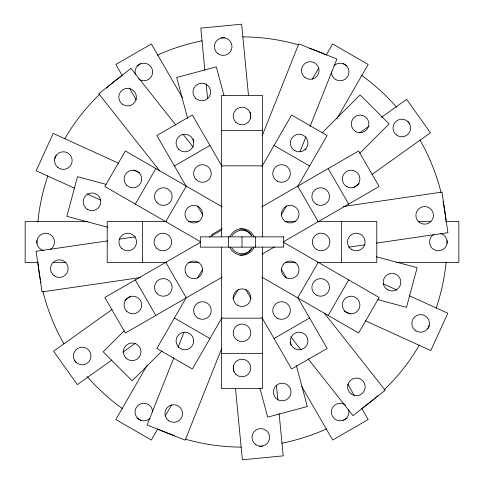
<?xml version="1.0" encoding="UTF-8"?>
<svg xmlns="http://www.w3.org/2000/svg" width="484" height="484" viewBox="0 0 484 484"><rect width="100%" height="100%" fill="white"/><g stroke="black" fill="none" stroke-linecap="round" stroke-linejoin="round"><path stroke-width="0.73" d="M173.919 357.603L147.106 424.994L185.221 440.162L221.811 348.208M178.112 347.076L183.974 332.339M262.189 135.792L298.779 43.838L336.894 59.006L310.081 126.397M300.026 151.661L305.888 136.924M135.314 204.091L155.83 168.565M165.764 221.672L186.279 186.146M147.172 365.22L115.821 419.525L151.347 440.041L157.772 428.915M186.497 297.109L156.84 348.474L192.372 368.983L222.029 317.619M197.442 278.149L202.729 269.001M261.971 166.381L291.628 115.017L327.16 135.526L297.503 186.891M312.253 79.291L318.678 68.171M326.228 55.085L332.653 43.959L368.179 64.475L336.828 118.78M165.322 415.829L171.747 404.709M232.967 298.664L238.255 289.511M281.271 214.999L286.558 205.851M297.721 297.854L318.236 262.328M328.17 315.435L348.686 279.909M124.013 330.983L103.183 351.814L132.186 380.817L162.098 350.906M305.083 149.907L306.154 148.842M322.175 132.816L360.102 94.894L389.106 123.898L359.733 153.277M111.998 309.536L53.561 351.215L77.386 384.617L111.828 360.048M124.908 300.322L130.444 296.377M359.872 132.731L369.098 126.149M381.398 117.376L406.614 99.383L430.439 132.785L372.002 174.464M122.9 352.146L135.199 343.374M353.556 187.623L359.092 183.678M174.422 165.976L209.953 145.466M222.15 228.527L211.811 234.492L212.561 235.787M200.388 242.339L104.865 297.491L125.374 333.016L222.204 277.114M209.536 237.057L221.944 229.894M261.796 206.886L358.626 150.984L379.135 186.509L283.612 241.661M262.056 254.106L274.464 246.943M274.047 338.534L309.578 318.024M107.841 240.844L36.076 251.311L41.999 291.906L140.675 277.507M119.058 239.205L135.502 236.809M343.325 206.493L442.001 192.094L447.924 232.689L376.159 243.156M348.498 247.191L364.942 244.795M221.49 130.656L262.51 130.656M221.49 165.818L262.51 165.818M87.876 221.49L25.168 221.49L25.168 262.51L38.012 262.51M166.526 221.49L107.212 221.49L107.212 262.51L166.526 262.51M188.415 221.49L198.978 221.49M285.022 221.49L295.585 221.49M317.474 221.49L376.788 221.49L376.788 262.51L317.474 262.51M418.037 221.49L430.881 221.49M445.988 221.49L458.832 221.49L458.832 262.51L396.124 262.51M53.119 262.51L65.963 262.51M188.415 262.51L198.978 262.51M285.022 262.51L295.585 262.51M221.49 318.182L262.51 318.182M221.49 353.344L262.51 353.344M105.978 184.319L77.488 176.684L66.871 216.312L107.775 227.268M376.225 256.732L417.129 267.688L406.512 307.316L378.022 299.681M118.507 163.181L53.198 133.415L36.185 170.743L74.687 188.288M133.632 170.072L139.822 172.891M383.189 283.805L396.94 290.067M409.313 295.712L447.815 313.257L430.802 350.585L365.493 320.819M87.059 193.933L100.811 200.194M344.178 311.109L350.368 313.928M274.047 145.466L309.578 165.976M222.204 206.886L125.374 150.984L104.865 186.509L200.388 241.661M283.612 242.339L379.135 297.491L358.626 333.016L261.796 277.114M174.422 318.024L209.953 338.534M175.922 125.235L130.97 68.323L98.778 93.745L159.647 170.822M182.946 134.129L193.249 147.172M324.353 313.178L385.222 390.255L353.03 415.677L308.078 358.765M290.751 336.828L301.054 349.871M328.17 168.565L348.686 204.091M297.721 186.146L318.236 221.672M182.323 97.617L151.347 43.959L115.821 64.475L122.24 75.595M222.029 166.381L192.372 115.017L156.84 135.526L186.497 186.891M281.271 269.001L286.558 278.149M297.503 297.109L327.16 348.474L291.628 368.983L261.971 317.619M347.778 384.193L354.578 395.972M361.76 408.405L368.179 419.525L332.653 440.041L301.677 386.383M129.422 88.028L136.222 99.807M197.442 205.851L202.729 214.999M245.745 289.511L251.033 298.664M165.764 262.328L186.279 297.854M135.314 279.909L155.83 315.435M223.941 95.36L216.312 66.871L176.684 77.488L187.647 118.392M290.091 342.236L290.878 345.159M296.353 365.608L307.316 406.512L267.688 417.129L260.059 388.64M193.122 138.841L193.909 141.764M248.516 95.644L241.637 24.2L200.799 28.133L204.853 70.247M250.107 112.185L250.688 118.205M276.394 385.179L277.84 400.22M279.147 413.753L283.201 455.868L242.363 459.8L235.484 388.356M206.16 83.78L207.606 98.821M233.312 365.795L233.893 371.815M341.625 221.49L341.625 262.51M262.51 236.718L262.51 95.493L221.49 95.493L221.49 236.718M262.51 247.282L262.51 388.507L221.49 388.507L221.49 247.282M255.528 236.87L255.528 247.13M242 236.87L242 247.13M228.472 236.87L228.472 247.13M142.375 221.49L142.375 262.51M254.046 247.366A13.183 13.183 0 0 1 229.954 247.366M229.954 236.634A13.183 13.183 0 0 1 254.046 236.634M447.107 240.566A205.113 205.113 0 0 1 447.107 243.434M446.133 262.013A205.113 205.113 0 0 1 436.169 308.102M429.381 325.423A205.113 205.113 0 0 1 427.892 328.684M419.271 345.177A205.113 205.113 0 0 1 383.969 390.043M377.641 395.858A205.113 205.113 0 0 1 376.564 396.801M375.481 397.733A205.113 205.113 0 0 1 362.564 407.939M347.028 418.182A205.113 205.113 0 0 1 343.313 420.342M326.73 428.794A205.113 205.113 0 0 1 281.839 443.205M262.727 446.06A205.113 205.113 0 0 1 259.164 446.393M241.286 447.113A205.113 205.113 0 0 1 185.463 439.163M174.549 435.703A205.113 205.113 0 0 1 158.577 429.381M140.687 420.342A205.113 205.113 0 0 1 136.972 418.182M122.597 408.774A205.113 205.113 0 0 1 87.199 376.564M76.061 362.564A205.113 205.113 0 0 1 74.397 360.235M64.009 343.936A205.113 205.113 0 0 1 42.979 291.622M40.934 282.541A205.113 205.113 0 0 1 40.656 281.137M40.39 279.728A205.113 205.113 0 0 1 38.091 264.149M38.012 263.441A205.113 205.113 0 0 1 37.867 262.013M36.893 243.434A205.113 205.113 0 0 1 36.893 240.566M37.867 221.987A205.113 205.113 0 0 1 47.831 175.898M54.619 158.577A205.113 205.113 0 0 1 56.108 155.316M64.729 138.823A205.113 205.113 0 0 1 100.031 93.957M106.359 88.142A205.113 205.113 0 0 1 107.436 87.199M108.519 86.267A205.113 205.113 0 0 1 121.436 76.061M136.972 65.818A205.113 205.113 0 0 1 140.687 63.658M157.27 55.206A205.113 205.113 0 0 1 202.161 40.795M221.273 37.94A205.113 205.113 0 0 1 224.836 37.607M242.714 36.887A205.113 205.113 0 0 1 298.537 44.837M309.451 48.297A205.113 205.113 0 0 1 325.423 54.619M343.313 63.658A205.113 205.113 0 0 1 347.028 65.818M361.403 75.226A205.113 205.113 0 0 1 396.801 107.436M407.939 121.436A205.113 205.113 0 0 1 409.603 123.765M419.991 140.064A205.113 205.113 0 0 1 441.021 192.378M443.066 201.459A205.113 205.113 0 0 1 443.344 202.863M443.61 204.272A205.113 205.113 0 0 1 445.909 219.851M445.988 220.559A205.113 205.113 0 0 1 446.133 221.987M333.942 65.763A8.791 8.791 0 0 1 347.772 67.585A8.791 8.791 0 0 1 342.436 80.471A8.791 8.791 0 0 1 331.371 71.983M150.058 418.236A8.791 8.791 0 0 1 136.228 416.415A8.791 8.791 0 0 1 141.564 403.529A8.791 8.791 0 0 1 152.629 412.017M348.649 409.742A8.791 8.791 0 0 1 339.78 420.802A8.791 8.791 0 0 1 331.903 409.01A8.791 8.791 0 0 1 345.509 405.048M135.351 74.258A8.791 8.791 0 0 1 144.22 63.198A8.791 8.791 0 0 1 152.097 74.99A8.791 8.791 0 0 1 138.491 78.953M252.152 247.862A11.719 11.719 0 0 1 231.848 247.862M231.848 236.138A11.719 11.719 0 0 1 252.152 236.138M43.403 250.488A8.791 8.791 0 0 1 38.067 237.608A8.791 8.791 0 0 1 51.897 235.787A8.791 8.791 0 0 1 50.076 249.611M440.597 233.512A8.791 8.791 0 0 1 445.933 246.392A8.791 8.791 0 0 1 432.103 248.213A8.791 8.791 0 0 1 433.924 234.389M251.25 248.594A13.183 13.183 0 0 1 239.834 255.183M239.834 228.817A13.183 13.183 0 0 1 251.25 235.406M283.691 236.87L200.309 236.87L200.309 247.13L283.691 247.13L283.691 236.87M346.719 312.61A8.791 8.791 0 0 0 359.908 304.999A8.791 8.791 0 0 0 346.719 297.388A8.791 8.791 0 0 0 346.719 312.61M126.669 185.215A8.791 8.791 0 0 0 141.376 181.276A8.791 8.791 0 0 0 130.607 170.513A8.791 8.791 0 0 0 126.669 185.215M294.744 150.645A8.791 8.791 0 0 0 307.927 143.034A8.791 8.791 0 0 0 294.744 135.423A8.791 8.791 0 0 0 294.744 150.645M178.644 347.179A8.791 8.791 0 0 0 193.352 343.241A8.791 8.791 0 0 0 182.589 332.478A8.791 8.791 0 0 0 178.644 347.179M235.787 122.216A8.791 8.791 0 0 0 250.488 118.278A8.791 8.791 0 0 0 239.725 107.515A8.791 8.791 0 0 0 235.787 122.216M235.787 374.211A8.791 8.791 0 0 0 250.488 370.272A8.791 8.791 0 0 0 239.725 359.509A8.791 8.791 0 0 0 235.787 374.211M157.118 293.631A8.791 8.791 0 0 0 171.826 289.692A8.791 8.791 0 0 0 161.057 278.929A8.791 8.791 0 0 0 157.118 293.631M316.27 204.194A8.791 8.791 0 0 0 329.459 196.583A8.791 8.791 0 0 0 316.27 188.972A8.791 8.791 0 0 0 316.27 204.194M54.081 275.698A8.791 8.791 0 0 0 68.062 269.673A8.791 8.791 0 0 0 55.854 260.573A8.791 8.791 0 0 0 54.081 275.698M419.416 222.398A8.791 8.791 0 0 0 433.398 216.378A8.791 8.791 0 0 0 421.189 207.279A8.791 8.791 0 0 0 419.416 222.398M346.719 186.612A8.791 8.791 0 0 0 359.908 179.001A8.791 8.791 0 0 0 346.719 171.39A8.791 8.791 0 0 0 346.719 186.612M126.669 311.212A8.791 8.791 0 0 0 141.376 307.273A8.791 8.791 0 0 0 130.607 296.51A8.791 8.791 0 0 0 126.669 311.212M294.744 348.577A8.791 8.791 0 0 0 307.927 340.966A8.791 8.791 0 0 0 294.744 333.355A8.791 8.791 0 0 0 294.744 348.577M178.644 149.247A8.791 8.791 0 0 0 193.352 145.309A8.791 8.791 0 0 0 182.589 134.54A8.791 8.791 0 0 0 178.644 149.247M355.704 131.515A8.791 8.791 0 0 0 368.893 123.898A8.791 8.791 0 0 0 355.704 116.287A8.791 8.791 0 0 0 355.704 131.515M125.973 358.027A8.791 8.791 0 0 0 140.681 354.088A8.791 8.791 0 0 0 129.912 343.319A8.791 8.791 0 0 0 125.973 358.027M255.225 444.203A8.791 8.791 0 0 0 269.485 438.867A8.791 8.791 0 0 0 257.736 429.181A8.791 8.791 0 0 0 255.225 444.203M217.594 53.367A8.791 8.791 0 0 0 231.854 48.031A8.791 8.791 0 0 0 220.105 38.351A8.791 8.791 0 0 0 217.594 53.367M168.493 420.566A8.791 8.791 0 0 0 182.474 414.546A8.791 8.791 0 0 0 170.265 405.447A8.791 8.791 0 0 0 168.493 420.566M305.005 77.531A8.791 8.791 0 0 0 318.986 71.505A8.791 8.791 0 0 0 306.777 62.406A8.791 8.791 0 0 0 305.005 77.531M122.337 104.175A8.791 8.791 0 0 0 136.319 98.155A8.791 8.791 0 0 0 124.11 89.056A8.791 8.791 0 0 0 122.337 104.175M351.16 393.916A8.791 8.791 0 0 0 365.142 387.896A8.791 8.791 0 0 0 352.933 378.797A8.791 8.791 0 0 0 351.16 393.916M76.581 362.788A8.791 8.791 0 0 0 90.841 357.452A8.791 8.791 0 0 0 79.092 347.772A8.791 8.791 0 0 0 76.581 362.788M396.239 134.776A8.791 8.791 0 0 0 410.499 129.446A8.791 8.791 0 0 0 398.749 119.76A8.791 8.791 0 0 0 396.239 134.776M57.765 167.367A8.791 8.791 0 0 0 72.025 162.037A8.791 8.791 0 0 0 60.276 152.351A8.791 8.791 0 0 0 57.765 167.367M415.054 330.197A8.791 8.791 0 0 0 429.314 324.867A8.791 8.791 0 0 0 417.565 315.181A8.791 8.791 0 0 0 415.054 330.197M387.611 289.807A8.791 8.791 0 0 0 400.8 282.196A8.791 8.791 0 0 0 387.611 274.579A8.791 8.791 0 0 0 387.611 289.807M87.598 209.421A8.791 8.791 0 0 0 100.781 201.804A8.791 8.791 0 0 0 87.598 194.193A8.791 8.791 0 0 0 87.598 209.421M351.88 249.611A8.791 8.791 0 0 0 365.069 242A8.791 8.791 0 0 0 351.88 234.389A8.791 8.791 0 0 0 351.88 249.611M121.508 248.213A8.791 8.791 0 0 0 136.216 244.275A8.791 8.791 0 0 0 125.447 233.512A8.791 8.791 0 0 0 121.508 248.213M187.568 276.049A8.791 8.791 0 0 0 202.276 272.111A8.791 8.791 0 0 0 191.513 261.348A8.791 8.791 0 0 0 187.568 276.049M285.82 221.775A8.791 8.791 0 0 0 299.003 214.164A8.791 8.791 0 0 0 285.82 206.553A8.791 8.791 0 0 0 285.82 221.775M198.047 318.127A8.791 8.791 0 0 0 211.236 310.516A8.791 8.791 0 0 0 198.047 302.905A8.791 8.791 0 0 0 198.047 318.127M277.163 181.095A8.791 8.791 0 0 0 290.346 173.484A8.791 8.791 0 0 0 277.163 165.873A8.791 8.791 0 0 0 277.163 181.095M189.389 221.775A8.791 8.791 0 0 0 202.578 214.164A8.791 8.791 0 0 0 189.389 206.553A8.791 8.791 0 0 0 189.389 221.775M285.82 277.447A8.791 8.791 0 0 0 299.003 269.836A8.791 8.791 0 0 0 285.82 262.225A8.791 8.791 0 0 0 285.82 277.447M156.671 248.213A8.791 8.791 0 0 0 171.378 244.275A8.791 8.791 0 0 0 160.609 233.512A8.791 8.791 0 0 0 156.671 248.213M316.717 249.611A8.791 8.791 0 0 0 329.906 242A8.791 8.791 0 0 0 316.717 234.389A8.791 8.791 0 0 0 316.717 249.611M237.608 305.283A8.791 8.791 0 0 0 250.791 297.672A8.791 8.791 0 0 0 237.608 290.061A8.791 8.791 0 0 0 237.608 305.283M237.608 340.446A8.791 8.791 0 0 0 250.791 332.835A8.791 8.791 0 0 0 237.608 325.224A8.791 8.791 0 0 0 237.608 340.446M277.163 318.127A8.791 8.791 0 0 0 290.346 310.516A8.791 8.791 0 0 0 277.163 302.905A8.791 8.791 0 0 0 277.163 318.127M196.226 179.703A8.791 8.791 0 0 0 210.933 175.759A8.791 8.791 0 0 0 200.17 164.996A8.791 8.791 0 0 0 196.226 179.703M157.118 202.796A8.791 8.791 0 0 0 171.826 198.857A8.791 8.791 0 0 0 161.057 188.088A8.791 8.791 0 0 0 157.118 202.796M316.27 295.028A8.791 8.791 0 0 0 329.459 287.417A8.791 8.791 0 0 0 316.27 279.806A8.791 8.791 0 0 0 316.27 295.028M195.59 98.21A8.791 8.791 0 0 0 210.298 94.265A8.791 8.791 0 0 0 199.529 83.502A8.791 8.791 0 0 0 195.59 98.21M277.798 399.621A8.791 8.791 0 0 0 290.987 392.01A8.791 8.791 0 0 0 277.798 384.393A8.791 8.791 0 0 0 277.798 399.621"/></g></svg>
